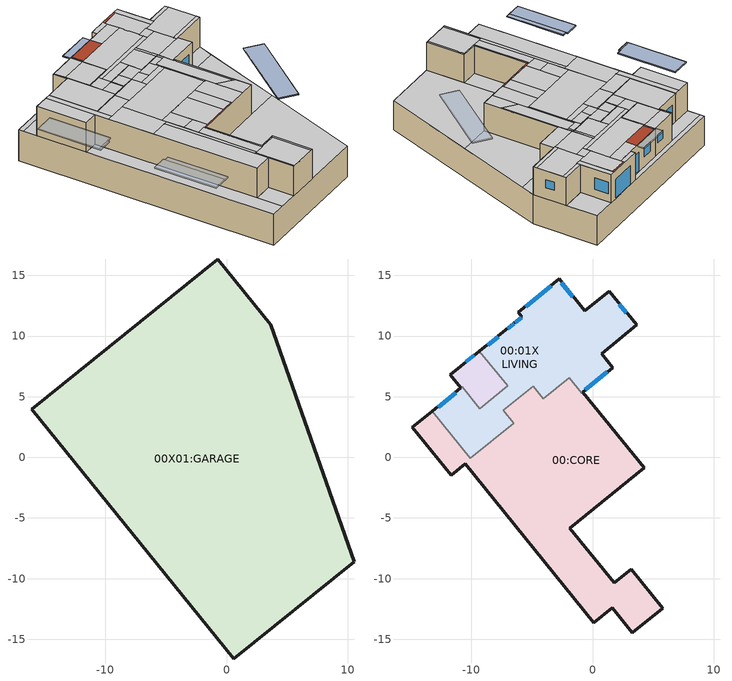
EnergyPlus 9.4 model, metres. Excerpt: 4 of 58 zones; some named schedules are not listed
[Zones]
00X01:GARAGE
 floor ground (_Floor 501_2cm): 0.61,-16.62 -16.05,3.95 -0.74,16.35 3.66,10.91 10.52,-8.6 z-3.3
 wall ground (_ExtWall 119 22cm): 0.61,-16.62 10.52,-8.6 3.66,10.91 -0.74,16.35 -16.05,3.95 0.61,-16.62 z-3.3:0
 ceiling ground (_Roof 564_5 cm): -2.76,14.72 -0.62,12.07 1.4,13.71 -0.74,16.35 z0; -1.87,-5.85 1.78,-10.35 3.19,-9.21 -0.46,-4.7 z0; 0.74,8.55 1.69,7.38 4.19,9.41 3.66,10.91 z0; -0.79,5.37 4.27,-0.88 7.02,1.36 4.19,9.41 z0; -0.46,-4.7 5.8,-12.43 10.52,-8.6 7.02,1.36 z0; -15.74,3.57 -14.86,2.49 -10.86,5.73 -11.74,6.81 z0; -16.05,3.95 -15.74,3.57 -5.84,11.6 -6.14,11.98 z0; 0.11,-13.63 1.78,-15.68 3.29,-14.45 1.63,-12.4 z0; -11.65,-1.49 0.61,-16.62 1.78,-15.68 -10.48,-0.54 z0
00:01XLIVING
 floor to 00X01:GARAGE (_Floor 501_2cm): -11.78,2.01 -13.23,3.81 -10.74,5.82 -9.29,4.03 z0; -7.35,3.9 -8.18,4.92 -7,5.88 -6.17,4.86 z0; -10.08,-0.09 -11.78,2.01 -8.18,4.92 -6.48,2.82 z0; -0.89,5.29 -1.91,6.56 -1.82,6.64 -0.79,5.37 z0; -4.05,4.83 -4.9,5.88 -2.67,7.69 -1.82,6.64 z0; -6.17,4.86 -9.33,8.77 -5.84,11.6 -2.67,7.69 z0; -4,9.34 -6.14,11.98 -2.76,14.72 -0.62,12.07 z0; 0.74,8.55 -1.52,11.34 1.4,13.71 3.66,10.91 z0; -0.79,5.37 -4,9.34 -1.52,11.34 1.69,7.38 z0
 wall outside (_ExtWall 119 22cm): -0.79,5.37 1.69,7.38 0.74,8.55 3.66,10.91 1.4,13.71 -0.62,12.07 -2.76,14.72 -6.14,11.98 -5.84,11.6 -9.33,8.77 / -10.86,5.73 -13.23,3.81 z0:3.15
 wall to 00:CORE (_Core_401 3 cm): -13.23,3.81 -10.08,-0.09 -6.48,2.82 -7.35,3.9 -4.9,5.88 -4.05,4.83 -1.91,6.56 -0.89,5.29 -0.79,5.37 z0:3.15
 wall to 00:01XMMD (_IntPartition): -9.33,8.77 -7,5.88 -9.29,4.03 -10.74,5.82 -10.86,5.73 z0:3.15
 window (_6-10-8 - 1001): -0.61,5.59 1.21,7.06 / -3.41,14.13 -5.5,12.43 / -11.26,5.34 -12.73,4.15 z0.05:2.15
 window (_5-6-6 - 1002): 2.77,11.93 2.21,12.63 z1.25:2.15; -1.62,13.23 -2.57,14.39 z0.85:2.15; -7.79,9.95 -8.65,9.26 / -5.84,11.53 -6.38,11.09 z1.05:2.15; -6.47,11.02 -7.01,10.58 z0.05:2.15
 ceiling to 01:06XLIVING (_IntFloor_Reversed): -7.87,4.63 -7.3,3.94 -4.9,5.88 -5.47,6.57 z3.15; -5.47,6.57 -4.05,4.83 -2.12,6.39 -3.53,8.14 z3.15; -2.32,10.18 -1.8,9.54 -0.91,10.27 -1.43,10.91 z3.15; -4.59,12.98 -2.32,10.18 -0.81,11.41 -3.07,14.21 z3.15; -6.14,11.98 -5.84,11.6 -4.41,12.76 -4.71,13.14 z3.15; -6.74,10.87 -5.98,9.93 -3.64,11.82 -4.41,12.76 z3.15; -8.57,7.83 -7,5.88 -2.07,9.87 -3.64,11.82 z3.15; -8.13,4.96 -7.87,4.63 -1.8,9.54 -2.07,9.87 z3.15
 ceiling to 01:CORE (_Floor 501_2cm): -7.77,1.81 -7.75,1.8 -6.48,2.82 -6.5,2.84 z3.15
 ceiling to 01:05XLIVING (_IntFloor_Reversed): -10.09,-0.07 -10.08,-0.09 -7.75,1.8 -7.77,1.81 z3.15; -8.47,2.99 -7.61,1.94 -6.5,2.84 -7.35,3.9 z3.15; -9.3,4.02 -8.47,2.99 -7.3,3.94 -8.13,4.96 z3.15; -13.23,3.81 -10.09,-0.07 -7.61,1.94 -10.75,5.81 z3.15
 ceiling to 01:02XLIVING (_IntFloor_Reversed): -3.53,8.14 -2.12,6.39 -1.91,6.56 -3.33,8.31 z3.15; -1.84,6.46 -0.89,5.29 1.69,7.38 0.74,8.55 z3.15; 0.37,8.69 0.59,8.42 3.66,10.91 3.44,11.18 z3.15; -3.33,8.31 -1.84,6.46 0.59,8.42 -0.91,10.27 z3.15
 ceiling to 01:05XMMD (_IntFloor_Reversed): -9.33,8.77 -8.57,7.83 -8.46,7.91 -9.22,8.85 z3.15
 ceiling to 01:02XMMD (_IntFloor_Reversed): -1.43,10.91 0.37,8.69 3.44,11.18 1.64,13.39 z3.15
 ceiling to 01:06XMMD (_IntFloor_Reversed): -0.62,12.07 -0.37,11.76 1.64,13.39 1.39,13.7 z3.15; -3.2,14.36 -0.81,11.41 -0.37,11.76 -2.76,14.72 z3.15
 roof outside (_Roof 564_5 cm): -4.71,13.14 -4.59,12.98 -3.07,14.21 -3.2,14.36 z3.15; -9.22,8.85 -8.46,7.91 -5.98,9.93 -6.74,10.87 z3.15
00:CORE
 floor to 00X01:GARAGE (_IntFloor): -11.73,-1.39 -14.86,2.49 -13.23,3.81 -10.09,-0.07 z0; -6.5,2.84 -7.35,3.9 -4.9,5.88 -4.05,4.83 z0; -6.93,0.4 -7.94,1.64 -6.48,2.82 -5.48,1.58 z0; -5.48,1.58 -6.5,2.84 -1.91,6.56 -0.89,5.29 z0; -1.87,-5.85 -6.93,0.4 -0.79,5.37 4.27,-0.88 z0; -0.83,-12.46 -10.48,-0.54 -7.88,1.57 1.78,-10.35 z0; -11.71,-1.41 -11.73,-1.39 -10.09,-0.07 -10.08,-0.09 z0; -11.65,-1.49 -11.71,-1.41 -7.94,1.64 -7.88,1.57 z0; 3.29,-14.45 1.63,-12.4 4.13,-10.38 5.8,-12.43 z0; 0.11,-13.63 -0.83,-12.46 3.19,-9.21 4.13,-10.38 z0
 wall outside (_ExtWall 119 22cm): -13.23,3.81 -14.86,2.49 -11.65,-1.49 -10.48,-0.54 0.11,-13.63 1.63,-12.4 3.29,-14.45 5.8,-12.43 3.19,-9.21 1.78,-10.35 -1.87,-5.85 4.27,-0.88 -0.79,5.37 z0:3.15
 ceiling to 01:06XLIVING (_Floor 501_2cm_Reversed): -7.3,3.94 -6.45,2.88 -5.44,3.7 -6.29,4.75 z3.15; -5.44,3.7 -4.81,2.93 -3.82,3.73 -4.45,4.51 z3.15; -6.29,4.75 -5.44,3.7 -4.05,4.83 -4.9,5.88 z3.15
 ceiling to 01:CORE (_IntFloor_Reversed): -3.07,5.62 -2.66,5.12 -1.71,5.89 -2.12,6.39 z3.15; -0.58,2.55 0.56,1.14 0.66,1.22 -0.49,2.63 z3.15; -6.5,2.84 -6.48,2.82 -5.42,3.68 -5.44,3.7 z3.15; -4.45,4.51 -4.43,4.49 -3.05,5.6 -3.07,5.62 z3.15; -4.43,4.49 -3.82,3.73 -2.44,4.85 -3.05,5.6 z3.15; -4.81,2.93 -4.45,2.48 -2.08,4.4 -2.44,4.85 z3.15; -7.75,1.8 -6.78,0.6 -4.45,2.48 -5.42,3.68 z3.15; -5.13,-3.47 -3.71,-5.22 -2.57,-4.29 -3.99,-2.54 z3.15; -7.77,-0.21 -5.13,-3.47 0.56,1.14 -2.08,4.4 z3.15
 ceiling to 01:03XLIVING (_Floor 501_2cm_Reversed): -1.81,-0.78 0.55,-3.69 1.6,-2.84 -0.76,0.07 z3.15; 1.33,0.39 3.11,-1.81 4.27,-0.88 3.21,0.43 z3.15; -0.76,0.07 1.69,-2.96 3.11,-1.81 0.66,1.22 z3.15; 2.95,-9.4 3.01,-9.48 3.13,-9.39 3.07,-9.31 z3.15; 3.07,-9.31 5.67,-12.53 5.8,-12.43 3.19,-9.21 z3.15
 ceiling to 01:03XMMD (_Floor 501_2cm_Reversed): -3.99,-2.54 -1.63,-5.45 0.55,-3.69 -1.81,-0.78 z3.15
 ceiling to 01:05XLIVING (_Floor 501_2cm_Reversed): -7.35,3.9 -6.5,2.84 -6.45,2.88 -7.3,3.94 z3.15; -14.86,2.49 -11.65,-1.49 -10.48,-0.54 -13.7,3.43 z3.15; -9.57,-1.66 -6.67,-5.25 -4.88,-3.78 -7.77,-0.21 z3.15; -10.08,-0.09 -9.11,-1.29 -6.78,0.6 -7.75,1.8 z3.15; -13.7,3.43 -9.57,-1.66 -9.11,-1.29 -13.23,3.81 z3.15
 ceiling to 01:04XLIVING (_Floor 501_2cm_Reversed): -6.67,-5.25 0.11,-13.63 1.63,-12.4 -5.16,-4.01 z3.15; 0.75,-11.31 3.29,-14.45 3.4,-14.37 0.86,-11.23 z3.15; 1.78,-10.35 1.84,-10.43 3.01,-9.48 2.95,-9.4 z3.15; -0.01,-8.33 1.75,-10.5 1.84,-10.43 0.08,-8.26 z3.15; -2.77,-6.38 1.03,-11.08 1.75,-10.5 -2.05,-5.8 z3.15; -3.71,-5.22 -2.77,-6.38 -1.63,-5.45 -2.57,-4.29 z3.15; -5.16,-4.01 0.75,-11.31 1.03,-11.08 -4.88,-3.78 z3.15
 ceiling to 01:04XMMD (_Floor 501_2cm_Reversed): 0.86,-11.23 3.4,-14.37 5.67,-12.53 3.13,-9.39 z3.15
 ceiling to 01:02XLIVING (_Floor 501_2cm_Reversed): -2.66,5.12 -0.58,2.55 -0.49,2.63 -2.56,5.2 z3.15; -2.12,6.39 -1.71,5.89 -1.5,6.05 -1.91,6.56 z3.15; -0.89,5.29 3.05,0.43 3.21,0.43 -0.79,5.37 z3.15; -2.56,5.2 1.33,0.39 3.05,0.43 -1.5,6.05 z3.15
 roof outside (_Roof 564_5 cm): -1.96,-5.92 -0.01,-8.33 0.08,-8.26 -1.87,-5.85 z3.15; -2.05,-5.8 -1.96,-5.92 1.69,-2.96 1.6,-2.84 z3.15
00:01XMMD
 floor to 00X01:GARAGE (_Floor 501_2cm): -9.29,4.03 -10.74,5.82 -8.45,7.68 -7,5.88 z0; -10.86,5.73 -11.74,6.81 -9.33,8.77 -8.45,7.68 z0
 wall outside (_ExtWall 215 MMD_5.5cm): -9.33,8.77 -11.74,6.81 -10.86,5.73 z0:3.15
 window (_4mm - 1003): -9.74,8.44 -10.44,7.87 z1.25:2.15
 ceiling to 01:05XLIVING (_IntFloor_Reversed): -11.74,6.81 -10.86,5.73 -10.75,5.81 -11.63,6.9 z3.15
 ceiling to 01:05XMMD (_IntFloor_Reversed): -10.86,5.97 -9.29,4.03 -7.01,5.88 -8.58,7.82 z3.15; -11.62,6.91 -10.86,5.97 -8.57,7.83 -9.33,8.77 z3.15
shading: -7.23,-9.34 -8.39,-10.29 / -8.39,-10.29 -4.37,-15.25 / -4.37,-15.25 -2.82,-14 / -2.82,-14 -6.71,-9.19 / -6.71,-9.19 -7.1,-9.5 / -10.88,-4.84 -10.49,-4.52 / -10.49,-4.52 -14.45,0.37 / -14.45,0.37 -16,-0.89 / -16,-0.89 -11.92,-5.94 / -11.92,-5.94 -10.75,-4.99 / 5.63,4.96 5.71,-3.69 / 5.71,-3.69 7.71,-3.67 / 7.71,-3.67 7.63,4.98 / 7.63,4.98 5.63,4.96 / -7.23,11.48 -9.88,9.34 / -9.88,9.34 -9.38,8.73 / -9.38,8.73 -6.74,10.87 / -6.74,10.87 -7.23,11.48 z3.05:3.15; 5.71,-3.69 5.63,4.96 7.63,4.98 7.71,-3.67 z3.05; 5.63,4.96 5.71,-3.69 7.71,-3.67 7.63,4.98 z3.15; -16,-0.89 -12.04,-5.78 -10.49,-4.52 -14.45,0.37 z3.15; -4.37,-15.25 -8.27,-10.44 -6.71,-9.19 -2.82,-14 z3.05; -11.92,-5.94 -16,-0.89 -14.83,0.05 -10.75,-4.99 z3.05; -8.39,-10.29 -4.37,-15.25 -3.2,-14.31 -7.23,-9.34 z3.15; -10.88,-4.84 -14.83,0.05 -14.45,0.37 -10.49,-4.52 z3.05; -7.1,-9.5 -3.2,-14.31 -2.82,-14 -6.71,-9.19 z3.15; -9.38,8.73 -9.88,9.34 -7.23,11.48 -6.74,10.87 z3.05; -9.88,9.34 -9.38,8.73 -6.74,10.87 -7.23,11.48 z3.15; -8.27,-10.44 -8.39,-10.29 -7.23,-9.34 -7.1,-9.5 z3.05; -12.04,-5.78 -11.92,-5.94 -10.75,-4.99 -10.88,-4.84 z3.15
[Building]
HaAtsmon 25: North Axis {deg}=0; Terrain=City; Loads Convergence Tolerance Value {W}=0.04; Temperature Convergence Tolerance Value {deltaC}=0.4; Solar Distribution=FullExterior; Maximum Number of Warmup Days=25; Minimum Number of Warmup Days=6
[Site:Location]
1 (01-01:31-12)  (01-01:31-12): Latitude {deg}=32; Longitude {deg}=34.9; Time Zone {hr}=2; Elevation {m}=49
[Site:GroundTemperature:BuildingSurface]
18, 18, 18, 18, 18, 18, 18, 18, 18, 18, 18, 18
[Site:GroundTemperature:FCfactorMethod]
January Ground Temperature {C}=15.26; February Ground Temperature {C}=16.44; March Ground Temperature {C}=18.73; April Ground Temperature {C}=20.9; May Ground Temperature {C}=25; June Ground Temperature {C}=27.17; July Ground Temperature {C}=27.76; August Ground Temperature {C}=26.66; September Ground Temperature {C}=24.13; October Ground Temperature {C}=20.98; November Ground Temperature {C}=17.87; December Ground Temperature {C}=15.82
[Site:GroundTemperature:Shallow]
18, 18, 18, 18, 18, 18, 18, 18, 18, 18, 18, 18
[Site:GroundTemperature:Deep]
18, 18, 18, 18, 18, 18, 18, 18, 18, 18, 18, 18
[Site:GroundReflectance]
0.2, 0.2, 0.2, 0.2, 0.2, 0.2, 0.2, 0.2, 0.2, 0.2, 0.2, 0.2
[Site:GroundReflectance:SnowModifier]
2, 2
[Material] Thermal Absorptance=0.9; Solar Absorptance=0.4; Visible Absorptance=0.4
Name | Roughness | Thickness {m} | Conductivity {W/m-K} | Density {kg/m3} | Specific Heat {J/kg-K}
_1045_IntTiah_Cement Lime Plaster_2.1_.015 | Smooth | 0.015 | 0.8 | 1600 | 1000
_1045_RegularConcrete_1.1.1_.2 | MediumRough | 0.2 | 2 | 2400 | 1000
_1045 Expanded Polystyrene EPS 30_14.1_.02 | Rough | 0.02 | 0.035 | 30 | 1300
_1045 Sand and gravel_10.1_.06 | Rough | 0.06 | 2 | 1950 | 1045
_1045_Cemented Plaster_2.2_.02 | Rough | 0.02 | 1 | 1800 | 1000
_1045 Ceramic porcelain_12.1_.01 | Smooth | 0.01 | 1.3 | 2300 | 840
_1045 Ceramic porcelain_12.1_.02 | Smooth | 0.02 | 1.3 | 2300 | 840
_1045 Sand and gravel_10.1_.08 | Rough | 0.08 | 2 | 1950 | 1045
_1045_IntTiah_Cement Lime Plaster_2.1_.02 | Smooth | 0.02 | 0.8 | 1600 | 1000
_1045 Asphalt_4.1_.005 | Rough | 0.005 | 0.7 | 2100 | 1000
_1045 Light Concrete Coarse Aggregate NonQuartsSand 1200_1.2.1_.05 | MediumRough | 0.05 | 0.62 | 1200 | 1000
_1045 Expanded Polystyrene EPS 30_14.1_.05 | Rough | 0.05 | 0.035 | 30 | 1300
_1045 Thermal Plaster 200_2_.03 | Smooth | 0.03 | 0.072 | 200 | 800
_Block Pumice 22sm_.22 | MediumRough | 0.22 | 0.195 | 795 | 970
_1045 Plaster_.01 | Smooth | 0.01 | 0.8 | 1800 | 860
_1045 Light Concrete Cement Regular Aggregates 2000_1.2.2.1_.1 | MediumRough | 0.1 | 1.3 | 2000 | 1000
_1045_RegularConcrete_1.1.1_.3 | MediumRough | 0.3 | 2 | 2400 | 1000
_1045 Thermal Plaster 400_.055 | Smooth | 0.055 | 0.121 | 400 | 860
[WindowMaterial:SimpleGlazingSystem]
Name | U-Factor {W/m2-K} | Solar Heat Gain Coefficient | Visible Transmittance
Simple _6-10-8 - 1001 | 2.763 | 0.705 | 0.789
Simple _5-6-6 - 1002 | 3.122 | 0.714 | 0.79
Simple _4mm - 1003 | 5.871 | 0.847 | 0.892
[WindowMaterial:Shade]
30003: Solar Transmittance=0.15; Solar Reflectance=0.6; Visible Transmittance=0.15; Visible Reflectance=0.6; Infrared Hemispherical Emissivity=0.9; Infrared Transmittance=0.05; Thickness {m}=0.001; Conductivity {W/m-K}=160; Shade to Glass Distance {m}=0.1; Top Opening Multiplier=0; Bottom Opening Multiplier=0; Left-Side Opening Multiplier=0; Right-Side Opening Multiplier=0; Airflow Permeability=0
[Construction]
_Floor 501_2cm: _1045_IntTiah_Cement Lime Plaster_2.1_.015, _1045_RegularConcrete_1.1.1_.2, _1045 Expanded Polystyrene EPS 30_14.1_.02, _1045 Sand and gravel_10.1_.06, _1045_Cemented Plaster_2.2_.02, _1045 Ceramic porcelain_12.1_.01
_IntFloor_Reversed: _1045 Ceramic porcelain_12.1_.02, _1045_Cemented Plaster_2.2_.02, _1045 Sand and gravel_10.1_.08, _1045_RegularConcrete_1.1.1_.2, _1045_IntTiah_Cement Lime Plaster_2.1_.02
_Roof 564_5 cm: _1045 Asphalt_4.1_.005, _1045 Light Concrete Coarse Aggregate NonQuartsSand 1200_1.2.1_.05, _1045 Expanded Polystyrene EPS 30_14.1_.05, _1045_RegularConcrete_1.1.1_.2, _1045_IntTiah_Cement Lime Plaster_2.1_.015
_Core_401 3 cm: _1045_RegularConcrete_1.1.1_.2, _1045 Thermal Plaster 200_2_.03
_ExtWall 119 22cm: _Block Pumice 22sm_.22, _1045 Plaster_.01
_IntPartition: _1045_IntTiah_Cement Lime Plaster_2.1_.015, _1045 Light Concrete Cement Regular Aggregates 2000_1.2.2.1_.1, _1045_IntTiah_Cement Lime Plaster_2.1_.015
_IntFloor: _1045_IntTiah_Cement Lime Plaster_2.1_.02, _1045_RegularConcrete_1.1.1_.2, _1045 Sand and gravel_10.1_.08, _1045_Cemented Plaster_2.2_.02, _1045 Ceramic porcelain_12.1_.02
_Floor 501_2cm_Reversed: _1045 Ceramic porcelain_12.1_.01, _1045_Cemented Plaster_2.2_.02, _1045 Sand and gravel_10.1_.06, _1045 Expanded Polystyrene EPS 30_14.1_.02, _1045_RegularConcrete_1.1.1_.2, _1045_IntTiah_Cement Lime Plaster_2.1_.015
_ExtWall 215 MMD_5.5cm: _1045_RegularConcrete_1.1.1_.3, _1045 Thermal Plaster 400_.055
_6-10-8 - 1001: Simple _6-10-8 - 1001
_6-10-8 - 2001: 30003, Simple _6-10-8 - 1001
_5-6-6 - 1002: Simple _5-6-6 - 1002
_5-6-6 - 2002: 30003, Simple _5-6-6 - 1002
_4mm - 1003: Simple _4mm - 1003
[Zone] Type=1; Multiplier=1; Zone Inside Convection Algorithm=TARP
Name | Volume {m3} | Floor Area {m2} | Part of Total Floor Area
00:01XLIVING | 293.6705 | 93.2287 | Yes
00:CORE | 500.9788 | 159.0409 | No
00:01XMMD | 35.1361 | 11.1543 | Yes
00X01:GARAGE | 1498.1 | 453.9692 | No
[WindowShadingControl] Zone=00:01XLIVING; Shading Type=ExteriorShade; Shading Control Type=OnIfScheduleAllows; Schedule=0_(2023) Baseline Residential Shading Schedule - Zones A/B; Shading Control Is Scheduled=Yes; Glare Control Is Active=No; Type of Slat Angle Control for Blinds=FixedSlatAngle; Setpoint 2 {W/m2 or deg C}=0; Multiple Surface Control Type=Group
Name | Construction with Shading | Fenestration Surface 1 | Fenestration Surface 2 | Fenestration Surface 3 | Fenestration Surface 4 | Fenestration Surface 5
11001 | _6-10-8 - 2001 | 00:01XLIVING_Wall_3_0_0_0_0_0_Win | 00:01XLIVING_Wall_9_0_0_0_0_0_Win | 00:01XLIVING_Wall_16_0_0_0_0_0_Win
11002 | _5-6-6 - 2002 | 00:01XLIVING_Wall_6_0_0_0_0_0_Win | 00:01XLIVING_Wall_8_0_0_0_0_0_Win | 00:01XLIVING_Wall_11_0_0_0_0_2_Win | 00:01XLIVING_Wall_11_0_0_1_0_1_Win | 00:01XLIVING_Wall_11_0_0_2_0_0_Win
[People] Number of People Schedule=0_Baseline Residential Occupancy Schedule; Number of People Calculation Method=People/Area; People per Zone Floor Area {person/m2}=0.05; Fraction Radiant=0.3; Sensible Heat Fraction=AutoCalculate; Carbon Dioxide Generation Rate {m3/s-W}=3.82e-08; Enable ASHRAE 55 Comfort Warnings=No; Mean Radiant Temperature Calculation Type=ZoneAveraged; Work Efficiency Schedule=Work efficiency; Clothing Insulation Calculation Method=ClothingInsulationSchedule; Air Velocity Schedule=Default Air Velocity for Comfort Calculations
Name | Zone or ZoneList | Activity Level Schedule | Clothing Insulation Schedule
People 00:01XLIVING | 00:01XLIVING | Activity Schedule 15063 | Clothing Schedule 15063
People 00:01XMMD | 00:01XMMD | Activity Schedule 15111 | Clothing Schedule 15111
[Lights] Schedule=0_Baseline Residential Lighting Schedule; Design Level Calculation Method=Watts/Area; Watts per Zone Floor Area {W/m2}=2; Return Air Fraction=0; Fraction Radiant=0.28; Fraction Visible=0.22; Fraction Replaceable=1
Name | Zone or ZoneList
00:01XLIVING General lighting | 00:01XLIVING
00:01XMMD General lighting | 00:01XMMD
[OtherEquipment] Fuel Type=Electricity; Schedule=0_(2023) Baseline Residential Equipment Schedule; Design Level Calculation Method=Watts/Area; Power per Zone Floor Area {W/m2}=9; Fraction Latent=0; Fraction Radiant=0.2; Fraction Lost=0; Carbon Dioxide Generation Rate {m3/s-W}=0
Name | Zone or ZoneList
00:01XLIVING Miscellaneous gain | 00:01XLIVING
00:01XMMD Miscellaneous gain | 00:01XMMD
[ZoneInfiltration:DesignFlowRate] Schedule=On 24/7; Design Flow Rate Calculation Method=Flow/zone; Constant Term Coefficient=1; Temperature Term Coefficient=0; Velocity Term Coefficient=0; Velocity Squared Term Coefficient=0
Name | Zone or ZoneList | Design Flow Rate {m3/s}
00:01XLIVING Infiltration | 00:01XLIVING | 0.057103
00:CORE Infiltration | 00:CORE | 0.097413
00:01XMMD Infiltration | 00:01XMMD | 0.006832
00X01:GARAGE Infiltration | 00X01:GARAGE | 0.291297
[ZoneControl:Thermostat] Control Type Schedule=Zone Control Type Sched
Name | Zone or ZoneList | Control 1
00:01XLIVING Thermostat | 00:01XLIVING | Dual Setpoint - Zone 00:01XLIVING
00:01XMMD Thermostat | 00:01XMMD | Dual Setpoint - Zone 00:01XMMD
[ZoneHVAC:IdealLoadsAirSystem] Maximum Heating Supply Air Temperature {C}=50; Minimum Cooling Supply Air Temperature {C}=13; Maximum Heating Supply Air Humidity Ratio {kgWater/kgDryAir}=0.016; Minimum Cooling Supply Air Humidity Ratio {kgWater/kgDryAir}=0.008; Heating Limit=NoLimit; Cooling Limit=NoLimit; Dehumidification Control Type=None; Humidification Control Type=None; Outdoor Air Economizer Type=NoEconomizer; Heat Recovery Type=None
Name | Heating Availability Schedule | Cooling Availability Schedule
00:01XLIVING Ideal Loads Air | 00:01XLIVING Heating Availability Sch | 00:01XLIVING Cooling Availability Sch
00:01XMMD Ideal Loads Air | 00:01XMMD Heating Availability Sch | 00:01XMMD Cooling Availability Sch
01:06XLIVING Ideal Loads Air | 01:06XLIVING Heating Availability Sch | 01:06XLIVING Cooling Availability Sch
01:03XLIVING Ideal Loads Air | 01:03XLIVING Heating Availability Sch | 01:03XLIVING Cooling Availability Sch
01:03XMMD Ideal Loads Air | 01:03XMMD Heating Availability Sch | 01:03XMMD Cooling Availability Sch
01:05XLIVING Ideal Loads Air | 01:05XLIVING Heating Availability Sch | 01:05XLIVING Cooling Availability Sch
01:04XLIVING Ideal Loads Air | 01:04XLIVING Heating Availability Sch | 01:04XLIVING Cooling Availability Sch
01:04XMMD Ideal Loads Air | 01:04XMMD Heating Availability Sch | 01:04XMMD Cooling Availability Sch
01:02XLIVING Ideal Loads Air | 01:02XLIVING Heating Availability Sch | 01:02XLIVING Cooling Availability Sch
01:05XMMD Ideal Loads Air | 01:05XMMD Heating Availability Sch | 01:05XMMD Cooling Availability Sch
01:02XMMD Ideal Loads Air | 01:02XMMD Heating Availability Sch | 01:02XMMD Cooling Availability Sch
01:06XMMD Ideal Loads Air | 01:06XMMD Heating Availability Sch | 01:06XMMD Cooling Availability Sch
02:11XLIVING Ideal Loads Air | 02:11XLIVING Heating Availability Sch | 02:11XLIVING Cooling Availability Sch
02:08XLIVING Ideal Loads Air | 02:08XLIVING Heating Availability Sch | 02:08XLIVING Cooling Availability Sch
02:09XLIVING Ideal Loads Air | 02:09XLIVING Heating Availability Sch | 02:09XLIVING Cooling Availability Sch
02:08XMMD Ideal Loads Air | 02:08XMMD Heating Availability Sch | 02:08XMMD Cooling Availability Sch
02:10XLIVING Ideal Loads Air | 02:10XLIVING Heating Availability Sch | 02:10XLIVING Cooling Availability Sch
02:09XMMD Ideal Loads Air | 02:09XMMD Heating Availability Sch | 02:09XMMD Cooling Availability Sch
02:07XLIVING Ideal Loads Air | 02:07XLIVING Heating Availability Sch | 02:07XLIVING Cooling Availability Sch
02:10XMMD Ideal Loads Air | 02:10XMMD Heating Availability Sch | 02:10XMMD Cooling Availability Sch
02:07XMMD Ideal Loads Air | 02:07XMMD Heating Availability Sch | 02:07XMMD Cooling Availability Sch
02:11XMMD Ideal Loads Air | 02:11XMMD Heating Availability Sch | 02:11XMMD Cooling Availability Sch
03:15XLIVING Ideal Loads Air | 03:15XLIVING Heating Availability Sch | 03:15XLIVING Cooling Availability Sch
03:13XLIVING Ideal Loads Air | 03:13XLIVING Heating Availability Sch | 03:13XLIVING Cooling Availability Sch
03:08XMMD Ideal Loads Air | 03:08XMMD Heating Availability Sch | 03:08XMMD Cooling Availability Sch
03:14XLIVING Ideal Loads Air | 03:14XLIVING Heating Availability Sch | 03:14XLIVING Cooling Availability Sch
03:13XMMD Ideal Loads Air | 03:13XMMD Heating Availability Sch | 03:13XMMD Cooling Availability Sch
03:12XLIVING Ideal Loads Air | 03:12XLIVING Heating Availability Sch | 03:12XLIVING Cooling Availability Sch
03:14XMMD Ideal Loads Air | 03:14XMMD Heating Availability Sch | 03:14XMMD Cooling Availability Sch
03:12XMMD Ideal Loads Air | 03:12XMMD Heating Availability Sch | 03:12XMMD Cooling Availability Sch
03:15XMMD Ideal Loads Air | 03:15XMMD Heating Availability Sch | 03:15XMMD Cooling Availability Sch
04:20XLIVING Ideal Loads Air | 04:20XLIVING Heating Availability Sch | 04:20XLIVING Cooling Availability Sch
04:17XLIVING Ideal Loads Air | 04:17XLIVING Heating Availability Sch | 04:17XLIVING Cooling Availability Sch
04:17XMMD Ideal Loads Air | 04:17XMMD Heating Availability Sch | 04:17XMMD Cooling Availability Sch
04:19XLIVING Ideal Loads Air | 04:19XLIVING Heating Availability Sch | 04:19XLIVING Cooling Availability Sch
